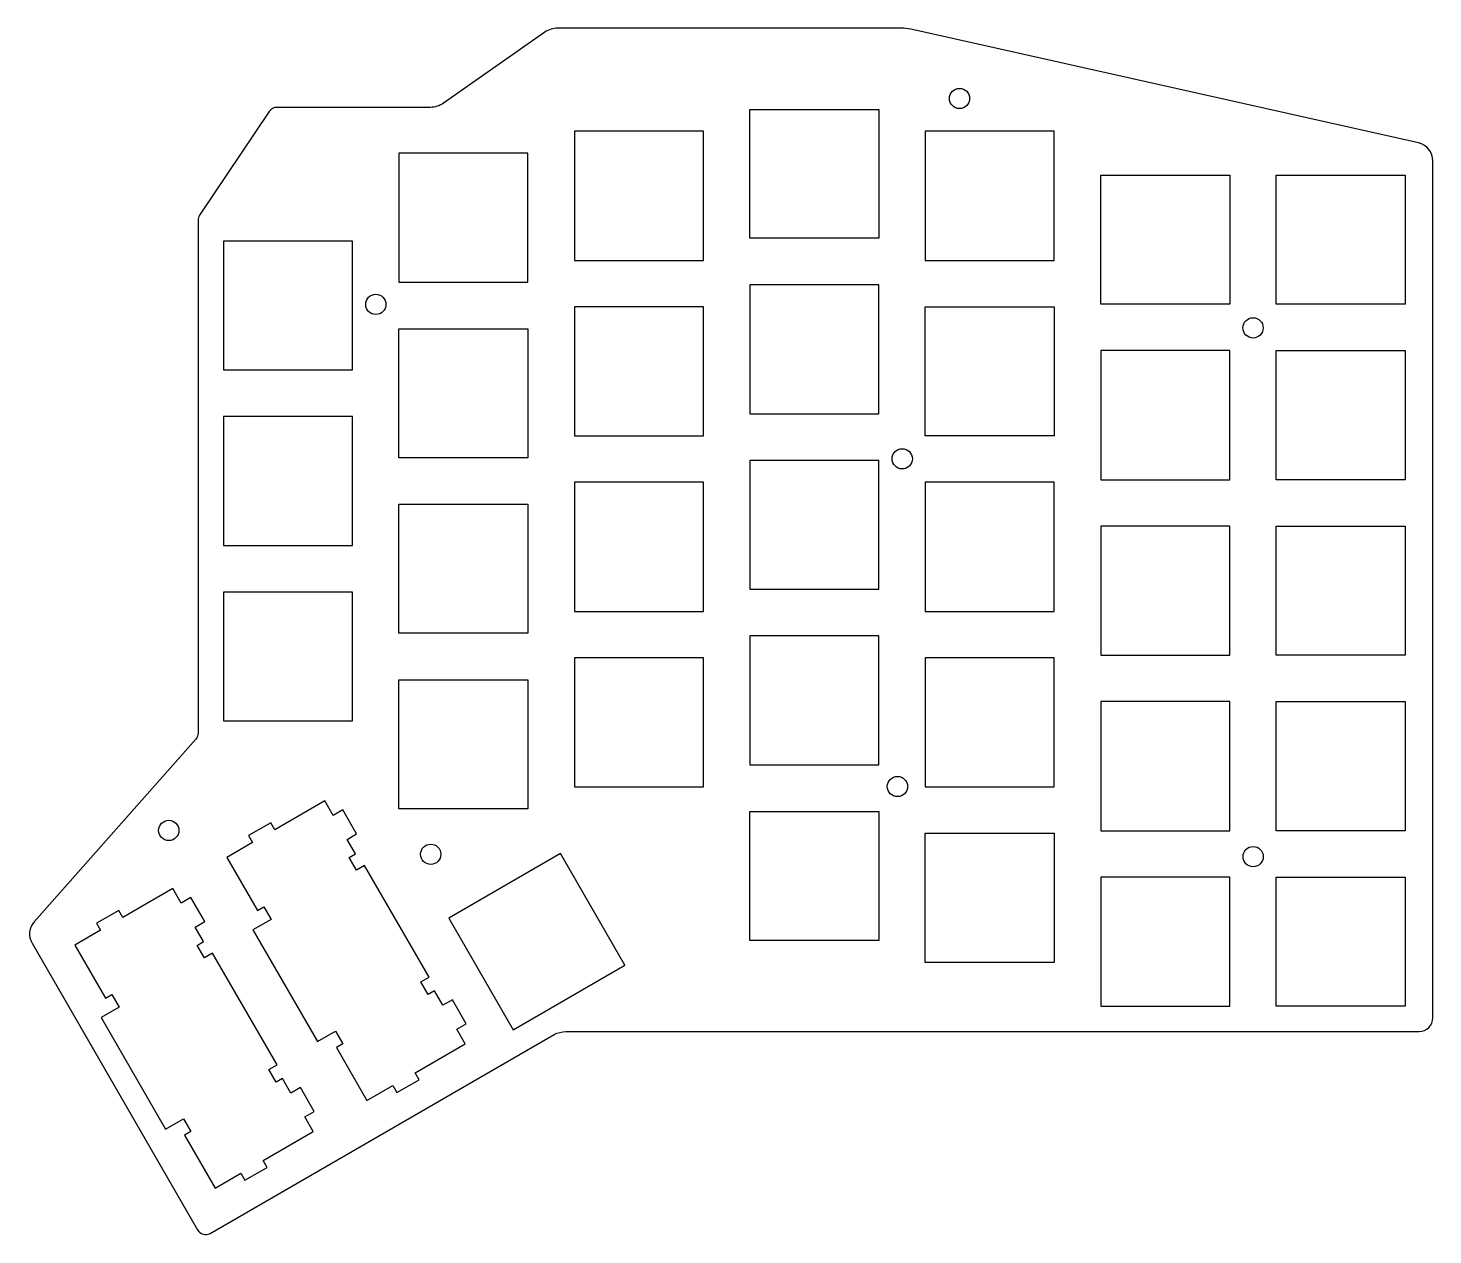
# Model space of a CAD drawing. Extents: x -11 to 141, y 64 to 195.
import ezdxf

# ---------------------------------------------------------------- set-up
doc = ezdxf.new("R2010")
doc.units = 0
doc.layers.get('0').update_dxf_attribs({"linetype": 'continuous'})

# ---------------------------------------------------------------- blocks, each defined once
blk = doc.blocks.new('CUT044')
at = {"color": 0}
blk.add_lwpolyline([(7.08, 117.86), (-10.46, 98.05, 0.322606), (-10.7, 95.72), (7.28, 64.59, 0.414214), (8.65, 64.22), (46, 85.79, -0.131652), (47.25, 86.12), (139.91, 86.12, 0.414214), (141.41, 87.62), (141.41, 180.62, 0.351028), (139.85, 182.57), (84.74, 194.92, 0.055165), (83.64, 195.04), (46.41, 195.04, 0.15387), (44.98, 194.59), (33.98, 186.89, -0.15387), (32.55, 186.44), (15.89, 186.44, 0.249977), (15.06, 186), (7.5, 174.72, 0.148827), (7.33, 174.17), (7.33, 118.52, -0.183174)], format="xyb", close=True, dxfattribs=at)
for points in [[(67.24, 186.22), (81.25, 186.22), (81.25, 172.23), (67.24, 172.23)], [(62.2, 169.83), (62.2, 183.85), (48.19, 183.85), (48.19, 169.83)], [(86.29, 169.83), (100.3, 169.83), (100.3, 183.85), (86.29, 183.85)], [(43.15, 181.45), (29.14, 181.45), (29.14, 167.46), (43.15, 167.46)], [(119.35, 165.07), (105.34, 165.07), (105.34, 179.08), (119.35, 179.08)], [(124.39, 179.08), (138.4, 179.08), (138.4, 165.07), (124.39, 165.07)], [(10.09, 171.93), (10.09, 157.94), (24.1, 157.94), (24.1, 171.93)], [(67.24, 153.18), (81.25, 153.18), (81.25, 167.17), (67.24, 167.17)], [(62.2, 164.8), (48.19, 164.8), (48.19, 150.78), (62.2, 150.78)], [(86.29, 150.78), (86.29, 164.8), (100.3, 164.8), (100.3, 150.78)], [(29.14, 148.41), (29.14, 162.4), (43.15, 162.4), (43.15, 148.41)], [(105.34, 146.02), (119.35, 146.02), (119.35, 160.03), (105.34, 160.03)], [(124.39, 146.02), (124.39, 160.03), (138.4, 160.03), (138.4, 146.02)], [(24.1, 138.89), (24.1, 152.88), (10.09, 152.88), (10.09, 138.89)], [(67.24, 148.12), (67.24, 134.13), (81.25, 134.13), (81.25, 148.12)], [(48.19, 131.73), (62.2, 131.73), (62.2, 145.75), (48.19, 145.75)], [(86.29, 131.73), (100.3, 131.73), (100.3, 145.75), (86.29, 145.75)], [(29.14, 129.36), (29.14, 143.35), (43.15, 143.35), (43.15, 129.36)], [(119.35, 126.97), (119.35, 140.98), (105.34, 140.98), (105.34, 126.97)], [(124.39, 126.97), (124.39, 140.98), (138.4, 140.98), (138.4, 126.97)], [(10.09, 119.84), (24.1, 119.84), (24.1, 133.83), (10.09, 133.83)], [(67.24, 115.08), (81.25, 115.08), (81.25, 129.07), (67.24, 129.07)], [(48.19, 112.68), (62.2, 112.68), (62.2, 126.7), (48.19, 126.7)], [(86.29, 126.7), (86.29, 112.68), (100.3, 112.68), (100.3, 126.7)], [(29.14, 110.31), (29.14, 124.3), (43.15, 124.3), (43.15, 110.31)], [(119.35, 121.93), (105.34, 121.93), (105.34, 107.92), (119.35, 107.92)], [(124.39, 107.92), (124.39, 121.93), (138.4, 121.93), (138.4, 107.92)], [(30.9, 81.66), (36.32, 84.79), (35.41, 86.37), (36.45, 86.97), (34.95, 89.57), (33.91, 88.97), (33, 90.55), (32.31, 90.15), (31.52, 91.52), (32.41, 92.03), (25.41, 104.16), (24.52, 103.64), (23.73, 105), (24.42, 105.4), (23.51, 106.98), (24.55, 107.58), (23.05, 110.18), (22.01, 109.58), (21.1, 111.16), (15.67, 108.03), (15.23, 108.79), (12.81, 107.39), (13.25, 106.63), (10.45, 105.01), (13.77, 99.25), (14.47, 99.65), (15.25, 98.29), (13.29, 97.16), (20.29, 85.03), (22.25, 86.17), (23.04, 84.8), (22.35, 84.4), (25.67, 78.64), (28.47, 80.26), (28.91, 79.5), (31.33, 80.9)], [(67.24, 110.02), (81.25, 110.02), (81.25, 96), (67.24, 96)], [(86.29, 93.63), (86.29, 107.65), (100.3, 107.65), (100.3, 93.63)], [(53.65, 93.32), (46.67, 105.44), (34.54, 98.44), (41.55, 86.31)], [(105.34, 88.87), (119.35, 88.87), (119.35, 102.88), (105.34, 102.88)], [(138.4, 102.88), (138.4, 88.87), (124.39, 88.87), (124.39, 102.88)], [(14.4, 72.14), (19.82, 75.27), (18.91, 76.85), (19.95, 77.45), (18.45, 80.05), (17.41, 79.45), (16.5, 81.03), (15.81, 80.63), (15.02, 82), (15.91, 82.51), (8.91, 94.64), (8.02, 94.12), (7.23, 95.48), (7.92, 95.88), (7.01, 97.46), (8.05, 98.06), (6.55, 100.66), (5.51, 100.06), (4.6, 101.64), (-0.83, 98.51), (-1.27, 99.27), (-3.69, 97.87), (-3.25, 97.11), (-6.05, 95.49), (-2.73, 89.73), (-2.03, 90.13), (-1.25, 88.77), (-3.21, 87.64), (3.79, 75.51), (5.75, 76.65), (6.54, 75.28), (5.85, 74.88), (9.17, 69.12), (11.97, 70.74), (12.41, 69.98), (14.83, 71.38)]]:
    blk.add_lwpolyline(points, close=True, dxfattribs=at)
for centre in [(90.01, 187.4), (26.63, 165.05), (121.88, 162.5), (83.79, 148.29), (83.27, 112.72), (4.15, 107.95), (32.59, 105.36), (121.89, 105.11)]:
    blk.add_circle(centre, 1.1, dxfattribs=at)

msp = doc.modelspace()

# ---------------------------------------------------------------- block references
at = {"color": 0}
msp.add_blockref('CUT044', (0, 0), dxfattribs=at)

doc.saveas('drawing.dxf')
